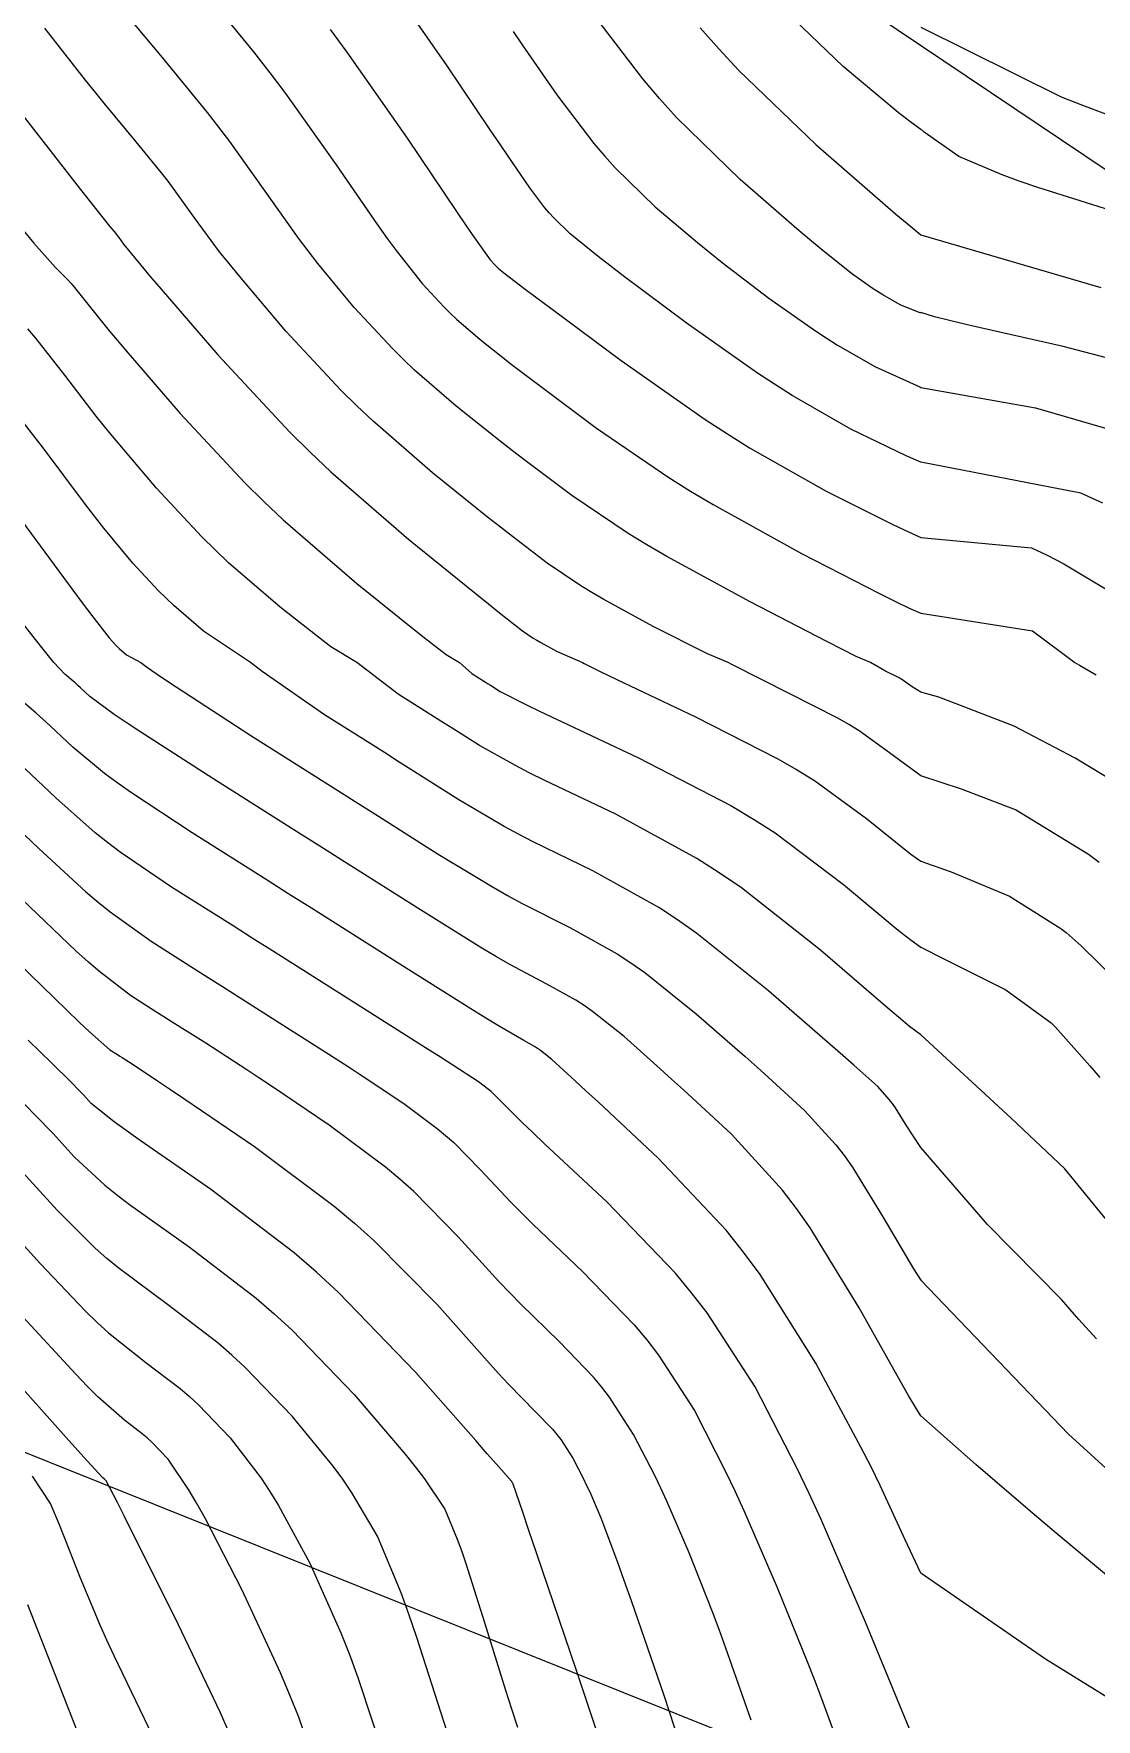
# Model space of a CAD drawing. Header units: metres. Extents: x 837117 to 838479, y 1189012 to 1191015.
# Drawn here: x 837956.7 to 838008.6, y 1189948.5 to 1190030.7 of the extents above; entities that cross this region are included whole.
import ezdxf

# ---------------------------------------------------------------- set-up
doc = ezdxf.new("R2010")
doc.units = ezdxf.units.M
doc.header["$LTSCALE"] = 0.3
for name, color, linetype in [('COTAS 10', 1, 'Continuous'), ('COTAS INT', 252, 'Continuous'), ('VIA1', 50, 'Continuous'), ('VIA2', 121, 'Continuous')]:
    doc.layers.add(name, color=color, linetype=linetype)

msp = doc.modelspace()

# ---------------------------------------------------------------- linework, layer by layer
at = {"layer": 'COTAS 10'}
for points in [[(837964.291, 1190033.629), (837967.436, 1190029.793), (837968.231, 1190028.771), (837968.992, 1190027.768), (837971.467, 1190024.291), (837973.484, 1190021.357), (837973.958, 1190020.695), (837974.395, 1190020.099), (837975.664, 1190018.489), (837976.723, 1190017.35), (837977.027, 1190017.05), (837977.335, 1190016.757), (837978.489, 1190015.756), (837980.081, 1190014.512), (837980.666, 1190014.067), (837981.314, 1190013.577), (837984.176, 1190011.443), (837987.699, 1190009.032), (837988.764, 1190008.368), (837989.867, 1190007.706), (837994.176, 1190005.327), (837997.977, 1190003.379), (837998.761, 1190002.989), (837999.428, 1190002.662), (838000, 1190002.407), (838005.45, 1190001.552), (838007.512, 1190000), (838007.745, 1189999.87), (838008.565, 1189999.397)], [(837989.235, 1190030.974), (837990.157, 1190029.926), (837991.116, 1190028.892), (837994.884, 1190025.281), (837998.147, 1190022.435), (837998.787, 1190021.882), (837999.313, 1190021.433), (838000, 1190020.874), (838008.79, 1190018.3)], [(838010.002, 1189971.667), (838007.03, 1189975.302), (838004.403, 1189977.771), (838000, 1189981.836), (837999.455, 1189982.255), (837998.916, 1189982.702), (837998.274, 1189983.243), (837995.109, 1189985.967), (837991.245, 1189989.01), (837990.164, 1189989.751), (837989.077, 1189990.448), (837985.109, 1189992.599), (837981.656, 1189994.247), (837980.893, 1189994.627), (837980.214, 1189994.974), (837978.462, 1189995.952), (837977.122, 1189996.8), (837976.703, 1189997.066), (837976.262, 1189997.345), (837974.499, 1189998.462), (837972.469, 1190000), (837971.209, 1190000.763), (837968.735, 1190002.698), (837966.219, 1190004.874), (837965.557, 1190005.498), (837964.91, 1190006.132), (837962.698, 1190008.502), (837960.727, 1190010.828), (837960.231, 1190011.436), (837959.756, 1190012.027), (837958.224, 1190014.028), (837956.811, 1190015.825), (837956.412, 1190016.287)], [(837999.44, 1189947.984), (837999.089, 1189948.841), (837997.298, 1189953.19), (837995.133, 1189958.195), (837994.546, 1189959.465), (837993.965, 1189960.684), (837991.912, 1189964.669), (837989.575, 1189968.277), (837988.814, 1189969.259), (837988.004, 1189970.234), (837984.669, 1189973.693), (837981.658, 1189976.515), (837981.053, 1189977.088), (837980.547, 1189977.572), (837979.543, 1189978.566), (837979.152, 1189978.964), (837979.032, 1189979.07), (837978.907, 1189979.175), (837978.414, 1189979.543), (837977.158, 1189980.358), (837976.552, 1189980.745), (837975.834, 1189981.202), (837972.309, 1189983.437), (837968.359, 1189985.936), (837967.374, 1189986.56), (837966.435, 1189987.154), (837963.437, 1189989.053), (837960.933, 1189990.758), (837960.306, 1189991.229), (837959.707, 1189991.701), (837957.785, 1189993.401), (837955.982, 1189995.107)], [(837956.035, 1189978.683), (837957.075, 1189977.628), (837957.363, 1189977.327), (837957.65, 1189977.023), (837958.683, 1189975.892), (837960.17, 1189974.515), (837960.743, 1189974.056), (837961.385, 1189973.562), (837964.288, 1189971.496), (837967.567, 1189969), (837968.448, 1189968.234), (837969.316, 1189967.436), (837972.351, 1189964.288), (837974.828, 1189961.389), (837975.344, 1189960.749), (837975.786, 1189960.179), (837976.771, 1189958.708), (837977.375, 1189957.243), (837977.578, 1189956.678), (837977.795, 1189956.043), (837978.708, 1189953.171), (837979.735, 1189949.872), (837980.025, 1189948.967), (837980.316, 1189948.067)], [(837963.547, 1189945.477), (837962.116, 1189948.472), (837960.628, 1189951.546), (837960.275, 1189952.31), (837959.948, 1189953.035), (837958.984, 1189955.34), (837958.277, 1189957.151), (837958.113, 1189957.565), (837957.963, 1189957.941), (837957.533, 1189958.984), (837956.641, 1189960.316)]]:
    msp.add_lwpolyline(points, dxfattribs=at)
at = {"layer": 'COTAS INT'}
for points in [[(838008.877, 1190007.783), (838007.81, 1190008.262), (838000, 1190009.786), (837999.291, 1190010.092), (837996.582, 1190011.39), (837993.722, 1190013.032), (837992.865, 1190013.576), (837991.98, 1190014.158), (837988.548, 1190016.582), (837985.48, 1190018.876), (837984.824, 1190019.375), (837984.252, 1190019.816), (837982.885, 1190020.919), (837982.084, 1190021.7), (837981.87, 1190021.938), (837981.658, 1190022.185), (837980.919, 1190023.157), (837979.862, 1190024.7), (837979.45, 1190025.307), (837978.986, 1190025.993), (837976.88, 1190029.119), (837974.509, 1190032.521)], [(838000, 1190017.047), (837998.989, 1190017.454), (837998.143, 1190017.939), (837997.89, 1190018.1), (837997.628, 1190018.272), (837996.613, 1190018.989), (837995.13, 1190020.172), (837994.574, 1190020.638), (837993.953, 1190021.164), (837991.186, 1190023.562), (837988.082, 1190026.591), (837987.25, 1190027.514), (837986.429, 1190028.473), (837983.562, 1190032.242)], [(838010.948, 1189993.274), (838007.525, 1189995.333), (838004.553, 1189996.903), (838000.879, 1189998.307), (838000, 1189998.555), (837999.586, 1189998.812), (837999.189, 1189999.102), (837999.053, 1189999.185), (837998.906, 1189999.27), (837998.283, 1189999.586), (837997.539, 1190000), (837996.846, 1190000.302), (837996.185, 1190000.64), (837995.411, 1190001.037), (837991.67, 1190002.972), (837987.608, 1190005.182), (837986.633, 1190005.752), (837985.722, 1190006.303), (837982.972, 1190008.145), (837980.691, 1190009.862), (837980.076, 1190010.335), (837979.468, 1190010.807), (837977.331, 1190012.503), (837975.294, 1190014.272), (837974.749, 1190014.789), (837974.212, 1190015.319), (837972.341, 1190017.331), (837970.572, 1190019.471), (837970.098, 1190020.082), (837969.632, 1190020.7), (837968.008, 1190022.997), (837966.28, 1190025.425), (837965.748, 1190026.125), (837965.193, 1190026.839), (837962.997, 1190029.518), (837960.876, 1190032.037)], [(838000, 1190026), (837999.529, 1190026.347), (837998.888, 1190026.84), (837996.206, 1190029.085), (837993.412, 1190031.762)], [(838008.709, 1189990.254), (838008.177, 1189990.642), (838004.618, 1189992.818), (838001.991, 1189993.826), (838000, 1189994.475), (837998.467, 1189995.601), (837996.996, 1189996.675), (837996.494, 1189996.984), (837995.95, 1189997.297), (837993.643, 1189998.467), (837990.777, 1189999.904), (837990.599, 1190000), (837989.595, 1190000.42), (837986.945, 1190001.769), (837984.528, 1190003.084), (837983.947, 1190003.423), (837983.405, 1190003.751), (837981.769, 1190004.847), (837980.068, 1190006.147), (837979.485, 1190006.603), (837978.854, 1190007.102), (837976.173, 1190009.251), (837973.252, 1190011.787), (837972.47, 1190012.528), (837971.701, 1190013.288), (837969.019, 1190016.173), (837966.749, 1190018.844), (837966.238, 1190019.469), (837965.779, 1190020.043), (837964.549, 1190021.702), (837963.567, 1190023.081), (837963.265, 1190023.479), (837962.95, 1190023.885), (837961.702, 1190025.406), (837960.207, 1190027.21), (837959.736, 1190027.793), (837959.24, 1190028.411), (837957.242, 1190030.947)], [(837971.172, 1190030.879), (837971.986, 1190029.781), (837974.926, 1190025.586), (837977.337, 1190022.014), (837977.818, 1190021.308), (837978.218, 1190020.726), (837978.987, 1190019.647), (837979.234, 1190019.381), (837979.305, 1190019.31), (837979.377, 1190019.242), (837979.647, 1190019.008), (837980.694, 1190018.218), (837981.256, 1190017.798), (837981.937, 1190017.292), (837985.379, 1190014.74), (837989.475, 1190011.864), (837990.569, 1190011.154), (837991.644, 1190010.481), (837995.379, 1190008.359), (837998.634, 1190006.735), (837999.406, 1190006.376), (838000, 1190006.111), (838005.402, 1190005.592), (838006.174, 1190005.236), (838006.982, 1190004.826), (838010.19, 1190002.901)], [(837980.104, 1190030.792), (837980.55, 1190030.143), (837982.241, 1190027.7), (837984.043, 1190025.329), (837984.56, 1190024.726), (837985.083, 1190024.145), (837987.035, 1190022.241), (837989.103, 1190020.49), (837989.699, 1190020.007), (837990.305, 1190019.524), (837992.581, 1190017.786), (837994.804, 1190016.215), (837995.377, 1190015.838), (837995.933, 1190015.486), (837997.786, 1190014.422), (837999.948, 1190013.448), (838000, 1190013.427), (838005.601, 1190012.421), (838009.802, 1190011.206)], [(838000, 1190030.995), (838006.845, 1190027.607), (838007.896, 1190027.192), (838009.014, 1190026.777)], [(837956.009, 1190026.896), (837958.585, 1190023.597), (837959.104, 1190022.935), (837959.539, 1190022.382), (837960.408, 1190021.295), (837960.707, 1190020.931), (837960.782, 1190020.833), (837960.854, 1190020.738), (837961.09, 1190020.408), (837961.927, 1190019.387), (837962.378, 1190018.856), (837962.925, 1190018.217), (837965.696, 1190015.014), (837969.19, 1190011.257), (837970.192, 1190010.268), (837971.21, 1190009.302), (837975.014, 1190005.999), (837978.241, 1190003.396), (837978.895, 1190002.871), (837979.445, 1190002.432), (837980.566, 1190001.55), (837981.089, 1190001.199), (837981.262, 1190001.094), (837981.448, 1190000.986), (837982.221, 1190000.566), (837983.492, 1190000), (837983.57, 1189999.958), (837984.319, 1189999.583), (837985.163, 1189999.169), (837989.002, 1189997.348), (837992.994, 1189995.323), (837993.935, 1189994.782), (837994.804, 1189994.248), (837997.348, 1189992.389), (837999.517, 1189990.663), (838000, 1189990.32), (838001.488, 1189989.795), (838004.33, 1189988.607), (838006.841, 1189987.034), (838007.086, 1189986.831), (838007.833, 1189986.176), (838010.492, 1189983.57)], [(838009.893, 1190021.855), (838005.715, 1190023.175), (838004.793, 1190023.493), (838003.972, 1190023.791), (838001.855, 1190024.695), (838000.157, 1190025.884), (838000, 1190026.018)], [(837956.257, 1190021.013), (837956.711, 1190020.465), (837957.774, 1190019.278), (837958.378, 1190018.673), (837958.541, 1190018.491), (837958.704, 1190018.303), (837959.278, 1190017.572), (837960.324, 1190016.272), (837960.784, 1190015.724), (837961.317, 1190015.096), (837963.856, 1190012.15), (837967.017, 1190008.764), (837967.941, 1190007.858), (837968.887, 1190006.966), (837972.483, 1190003.856), (837975.617, 1190001.346), (837976.271, 1190000.831), (837976.834, 1190000.394), (837977.48, 1190000), (837978.094, 1189999.467), (837978.705, 1189999.08), (837978.858, 1189998.984), (837979.003, 1189998.892), (837979.467, 1189998.598), (837980.758, 1189997.941), (837981.424, 1189997.62), (837982.224, 1189997.238), (837986.228, 1189995.359), (837990.729, 1189993.028), (837991.842, 1189992.363), (837992.898, 1189991.688), (837996.228, 1189989.178), (837998.896, 1189986.953), (837999.533, 1189986.458), (838000, 1189986.11), (838001.128, 1189985.547), (838004.15, 1189984.035), (838006.356, 1189982.425), (838006.555, 1189982.23), (838008.25, 1189980.332), (838008.739, 1189979.752)], [(838011.795, 1190014.151), (838006.95, 1190015.414), (838002.409, 1190016.439), (838001.471, 1190016.666), (838000.671, 1190016.869), (838000, 1190017.073)], [(838008.575, 1189967.009), (838007.716, 1189967.955), (838006.862, 1189968.93), (838003.251, 1189972.587), (838000, 1189976.349), (837999.315, 1189977.387), (837998.771, 1189978.274), (837998.617, 1189978.49), (837998.463, 1189978.693), (837997.895, 1189979.315), (837996.728, 1189980.358), (837996.196, 1189980.826), (837995.574, 1189981.372), (837992.57, 1189983.99), (837989.067, 1189986.788), (837988.13, 1189987.447), (837987.207, 1189988.056), (837983.99, 1189989.839), (837981.087, 1189991.256), (837980.362, 1189991.635), (837979.671, 1189992.008), (837977.457, 1189993.306), (837975.241, 1189994.709), (837974.547, 1189995.148), (837973.819, 1189995.609), (837970.903, 1189997.457), (837967.848, 1189999.567), (837967.283, 1190000), (837964.986, 1190001.54), (837963.55, 1190002.782), (837963.172, 1190003.139), (837962.802, 1190003.5), (837961.54, 1190004.853), (837960.136, 1190006.561), (837959.678, 1190007.147), (837959.189, 1190007.782), (837957.171, 1190010.483), (837954.919, 1190013.347)], [(837956.117, 1190006.939), (837958.621, 1190003.537), (837959.125, 1190002.858), (837959.546, 1190002.293), (837960.382, 1190001.204), (837960.695, 1190000.869), (837960.787, 1190000.779), (837960.881, 1190000.69), (837961.237, 1190000.382), (837961.936, 1190000), (837962.252, 1189999.76), (837962.895, 1189999.319), (837963.651, 1189998.813), (837967.307, 1189996.452), (837971.376, 1189993.874), (837972.392, 1189993.23), (837973.36, 1189992.618), (837976.452, 1189990.661), (837979.127, 1189989.042), (837979.831, 1189988.643), (837980.519, 1189988.266), (837982.871, 1189987.079), (837985.185, 1189985.796), (837985.849, 1189985.358), (837986.524, 1189984.884), (837989.044, 1189982.871), (837991.428, 1189980.78), (837992.016, 1189980.256), (837992.573, 1189979.757), (837994.327, 1189978.153), (837995.857, 1189976.477), (837996.273, 1189975.931), (837996.687, 1189975.35), (837998.153, 1189972.957), (837999.64, 1189970.434), (838000, 1189969.874), (838007.208, 1189962.353), (838009.573, 1189960.215)], [(838011.811, 1189953.19), (838006.511, 1189957.614), (838005.436, 1189958.517), (838004.532, 1189959.281), (838002.689, 1189960.878), (838000, 1189963.26), (837999.788, 1189963.59), (837999.417, 1189964.22), (837998.99, 1189964.959), (837996.992, 1189968.528), (837994.603, 1189972.425), (837993.929, 1189973.372), (837993.251, 1189974.261), (837990.758, 1189976.992), (837988.418, 1189979.155), (837987.836, 1189979.686), (837987.282, 1189980.187), (837985.518, 1189981.752), (837983.98, 1189982.98), (837983.569, 1189983.269), (837983.164, 1189983.537), (837981.752, 1189984.319), (837979.95, 1189985.275), (837979.3, 1189985.651), (837978.583, 1189986.076), (837975.447, 1189988.015), (837971.745, 1189990.358), (837970.671, 1189991.038), (837969.576, 1189991.731), (837965.447, 1189994.347), (837961.931, 1189996.605), (837961.223, 1189997.073), (837960.63, 1189997.472), (837959.444, 1189998.344), (837958.992, 1189998.772), (837958.86, 1189998.891), (837958.726, 1189999.011), (837958.22, 1189999.444), (837957.687, 1190000), (837957.23, 1190000.571), (837956.791, 1190001.127), (837956.28, 1190001.789)], [(838010.525, 1189948.638), (838006.09, 1189951.379), (838000, 1189955.574), (837999.243, 1189957.207), (837998.024, 1189959.86), (837997.575, 1189960.759), (837997.077, 1189961.73), (837994.875, 1189965.83), (837992.165, 1189970.142), (837991.347, 1189971.246), (837990.499, 1189972.31), (837987.19, 1189975.83), (837984.263, 1189978.553), (837983.655, 1189979.116), (837983.136, 1189979.595), (837981.992, 1189980.632), (837981.437, 1189981.076), (837981.288, 1189981.18), (837981.142, 1189981.277), (837980.632, 1189981.559), (837979.382, 1189982.284), (837978.769, 1189982.659), (837978.04, 1189983.11), (837974.442, 1189985.369), (837970.261, 1189988.015), (837969.163, 1189988.71), (837968.092, 1189989.388), (837964.442, 1189991.7), (837961.432, 1189993.681), (837960.764, 1189994.151), (837960.168, 1189994.586), (837958.615, 1189995.872), (837957.487, 1189996.939), (837957.159, 1189997.236), (837956.825, 1189997.534), (837955.564, 1189998.615)], [(837954.477, 1189993.274), (837956.956, 1189990.929), (837959.246, 1189988.815), (837959.847, 1189988.308), (837960.434, 1189987.834), (837962.432, 1189986.406), (837964.554, 1189985.062), (837965.218, 1189984.642), (837965.915, 1189984.2), (837968.71, 1189982.432), (837971.471, 1189980.669), (837972.147, 1189980.231), (837972.785, 1189979.815), (837974.769, 1189978.492), (837976.395, 1189977.279), (837976.807, 1189976.933), (837977.202, 1189976.581), (837978.492, 1189975.271), (837979.98, 1189973.69), (837980.5, 1189973.168), (837981.067, 1189972.609), (837983.508, 1189970.286), (837986.013, 1189967.688), (837986.622, 1189966.956), (837987.193, 1189966.218), (837988.949, 1189963.508), (837990.491, 1189960.514), (837990.927, 1189959.598), (837991.368, 1189958.644), (837992.995, 1189954.884), (837994.459, 1189951.268), (837994.798, 1189950.405), (837995.107, 1189949.601), (837995.982, 1189947.199)], [(837991.721, 1189948.41), (837990.487, 1189951.924), (837990.156, 1189952.825), (837989.83, 1189953.695), (837988.692, 1189956.578), (837987.604, 1189959.093), (837987.309, 1189959.731), (837987.017, 1189960.344), (837985.986, 1189962.346), (837984.811, 1189964.159), (837984.429, 1189964.653), (837984.022, 1189965.142), (837982.346, 1189966.88), (837980.476, 1189968.704), (837979.947, 1189969.248), (837979.412, 1189969.809), (837977.441, 1189971.975), (837975.253, 1189974.198), (837974.582, 1189974.795), (837973.883, 1189975.383), (837971.124, 1189977.441), (837968.412, 1189979.271), (837967.742, 1189979.717), (837967.108, 1189980.136), (837965.111, 1189981.427), (837963.471, 1189982.465), (837963.062, 1189982.724), (837962.672, 1189982.97), (837961.427, 1189983.759), (837959.934, 1189984.91), (837959.388, 1189985.386), (837958.785, 1189985.929), (837956.126, 1189988.458)], [(837955.297, 1189985.986), (837958.324, 1189983.044), (837958.93, 1189982.464), (837959.435, 1189981.987), (837960.422, 1189981.112), (837960.79, 1189980.879), (837960.906, 1189980.806), (837961.027, 1189980.729), (837961.512, 1189980.422), (837962.745, 1189979.603), (837963.337, 1189979.203), (837964.039, 1189978.728), (837967.479, 1189976.39), (837971.371, 1189973.487), (837972.357, 1189972.657), (837973.303, 1189971.816), (837976.39, 1189968.679), (837978.845, 1189965.928), (837979.394, 1189965.328), (837979.885, 1189964.799), (837981.185, 1189963.474), (837982.031, 1189962.597), (837982.236, 1189962.349), (837982.429, 1189962.1), (837983.023, 1189961.185), (837983.543, 1189960.174), (837983.691, 1189959.864), (837983.84, 1189959.542), (837984.389, 1189958.272), (837985.2, 1189956.122), (837985.514, 1189955.245), (837985.866, 1189954.246), (837987.461, 1189949.62), (837988.939, 1189945.092)], [(837985.147, 1189944.992), (837983.2, 1189950.831), (837981.245, 1189956.568), (837980.871, 1189957.665), (837980.57, 1189958.549), (837980.086, 1189959.966), (837980.075, 1189959.991), (837980.059, 1189960.023), (837980.048, 1189960.041), (837980.04, 1189960.051), (837980.023, 1189960.068), (837979.294, 1189960.894), (837978.841, 1189961.408), (837978.278, 1189962.046), (837975.339, 1189965.384), (837971.585, 1189969.276), (837970.508, 1189970.263), (837969.416, 1189971.212), (837965.339, 1189974.314), (837961.902, 1189976.687), (837961.214, 1189977.177), (837960.64, 1189977.593), (837959.517, 1189978.492), (837959.137, 1189978.907), (837959.032, 1189979.019), (837958.926, 1189979.129), (837958.544, 1189979.517), (837957.537, 1189980.506), (837957.037, 1189980.996), (837956.442, 1189981.579)], [(837977.028, 1189947.39), (837975.412, 1189952.444), (837975.016, 1189953.584), (837974.642, 1189954.612), (837973.477, 1189957.39), (837972.219, 1189959.53), (837971.787, 1189960.157), (837971.319, 1189960.798), (837969.324, 1189963.237), (837967.033, 1189965.614), (837966.377, 1189966.216), (837965.713, 1189966.794), (837963.237, 1189968.679), (837960.869, 1189970.437), (837960.272, 1189970.934), (837959.7, 1189971.437), (837957.85, 1189973.292), (837956.162, 1189975.138)], [(837954.675, 1189973.254), (837957.017, 1189970.692), (837959.231, 1189968.359), (837959.801, 1189967.813), (837960.352, 1189967.311), (837962.186, 1189965.861), (837963.858, 1189964.588), (837964.307, 1189964.198), (837964.749, 1189963.791), (837966.297, 1189962.186), (837967.809, 1189960.207), (837968.23, 1189959.564), (837968.652, 1189958.881), (837970.182, 1189956.071), (837971.7, 1189952.666), (837972.114, 1189951.607), (837972.526, 1189950.497), (837973.99, 1189946.071)], [(837970.952, 1189944.753), (837969.64, 1189948.551), (837969.213, 1189949.629), (837968.758, 1189950.719), (837966.887, 1189954.753), (837965.085, 1189958.232), (837964.674, 1189958.972), (837964.3, 1189959.616), (837963.269, 1189961.135), (837962.466, 1189961.968), (837962.236, 1189962.18), (837962.003, 1189962.382), (837961.135, 1189963.043), (837959.835, 1189964.186), (837959.33, 1189964.692), (837958.761, 1189965.28), (837956.183, 1189968.091)], [(837966.311, 1189947.652), (837965.816, 1189948.773), (837963.593, 1189953.434), (837961.518, 1189957.582), (837961.117, 1189958.38), (837960.791, 1189959.024), (837960.242, 1189960.084), (837960.183, 1189960.146), (837960.166, 1189960.161), (837960.148, 1189960.176), (837960.084, 1189960.225), (837959.318, 1189961.06), (837958.859, 1189961.571), (837958.292, 1189962.202), (837955.35, 1189965.491)], [(837956.405, 1189954.054), (837957.88, 1189950.276), (837959.337, 1189946.577)]]:
    msp.add_lwpolyline(points, dxfattribs=at)
at = {"layer": 'VIA1'}
msp.add_line((838072.87, 1189914.721), (837937.574, 1189968.967), dxfattribs=at)
at = {"layer": 'VIA2'}
msp.add_line((837931.037, 1190076.45), (838042.149, 1190001.802), dxfattribs=at)

doc.saveas('drawing.dxf')
